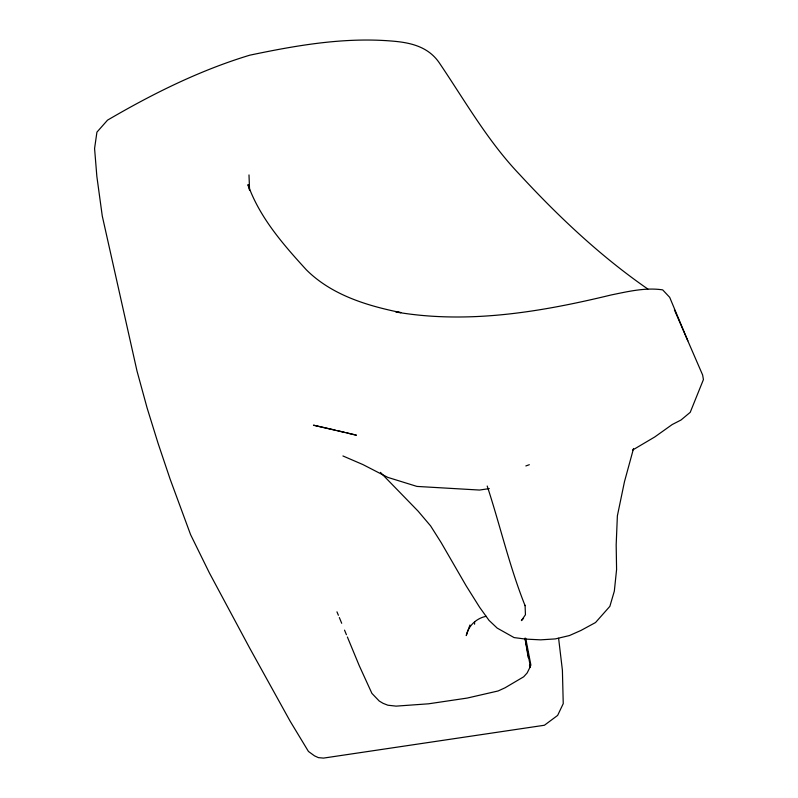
<?xml version="1.0" encoding="UTF-8"?>
<svg xmlns="http://www.w3.org/2000/svg" width="798" height="798" viewBox="0 0 798 798"><rect width="100%" height="100%" fill="white"/><g stroke="black" fill="none" stroke-linecap="round" stroke-linejoin="round"><path stroke-width="1.2" d="M633.542 448.476L624.475 481.683L617.373 515.867L616.176 544.864L616.585 569.543L614.33 591.128L609.862 606.35L595.527 622.53L580.954 630.45L569.443 635.557L555.308 638.909L540.595 639.846L525.692 639.098L514.072 637.582L497.184 628.096L489.004 620.345L479.618 607.288L466.142 585.792L441.104 542.51L430.591 525.892L418.122 511.169L380.427 472.376M469.952 624.994L466.261 635.587C468.217 625.851 476.615 618.091 486.241 616.315M523.588 618.35L521.393 620.615L525.443 614.749L525.074 605.283M632.565 450.082L654.759 436.965L672.175 424.556L680.993 420.027L690.23 412.317L703.427 379.569L702.629 374.99L674.39 309.824M525.842 465.952L529.343 464.705M489.284 488.605L479.538 490.052L416.955 486.421L387.808 477.384L362.9 464.566L342.921 455.957M335.2 430.092L313.474 425.194L356.427 435.189L346.99 432.925M337.564 430.651L344.636 432.356M647.846 289.036C600.704 256.417 558.49 216.657 519.668 174.543C487.967 141.376 465.334 101.456 439.848 63.67C428.745 46.663 410.761 42.543 391.708 41.047C343.988 37.077 296.297 45.416 249.764 55.192C199.789 70.284 152.518 93.825 107.54 120.139L96.927 132.139L94.573 148.498L96.857 176.428L102.264 215.959L137.007 371.04L147.111 407.978L158.064 443.289L170.104 479.079L190.602 534.68L209.365 572.874L249.804 648.305L290.103 721.123L308.447 751.457L314.542 755.876L318.382 757.631L323.519 758.1L544.406 725.252L557.632 715.417L563.238 703.646L562.4 670.19L558.6 638.26M687.826 340.776L669.702 297.355L662.689 289.874C645.502 287.29 628.046 291.529 611.218 294.951C541.014 311.968 468.007 324.347 395.938 312.008L400.865 312.597C366.811 305.694 331.679 295.011 306.412 269.884C283.21 244.477 259.639 217.555 247.978 184.657L249.575 190.323L248.996 174.922M336.965 611.847L338.392 615.278M339.34 617.562L341.704 623.288M344.536 630.141L346.432 634.719M347.379 637.004L359.21 665.592L371.908 693.392L379.22 701.023L383.09 703.337L387.868 705.213L396.117 706.13L428.586 703.806L467.209 698.07L498.142 690.958L505.064 687.786L523.678 676.804L527.139 672.983L529.892 667.467L530.879 665.073L525.722 638.31M525.074 605.662C509.533 566.799 500.246 525.752 487.209 486.042M525.044 638.28L529.852 663.796L529.892 667.467L529.483 665.033M524.994 638.29L528.266 657.742M474.571 621.782L474.591 624.216"/></g></svg>
